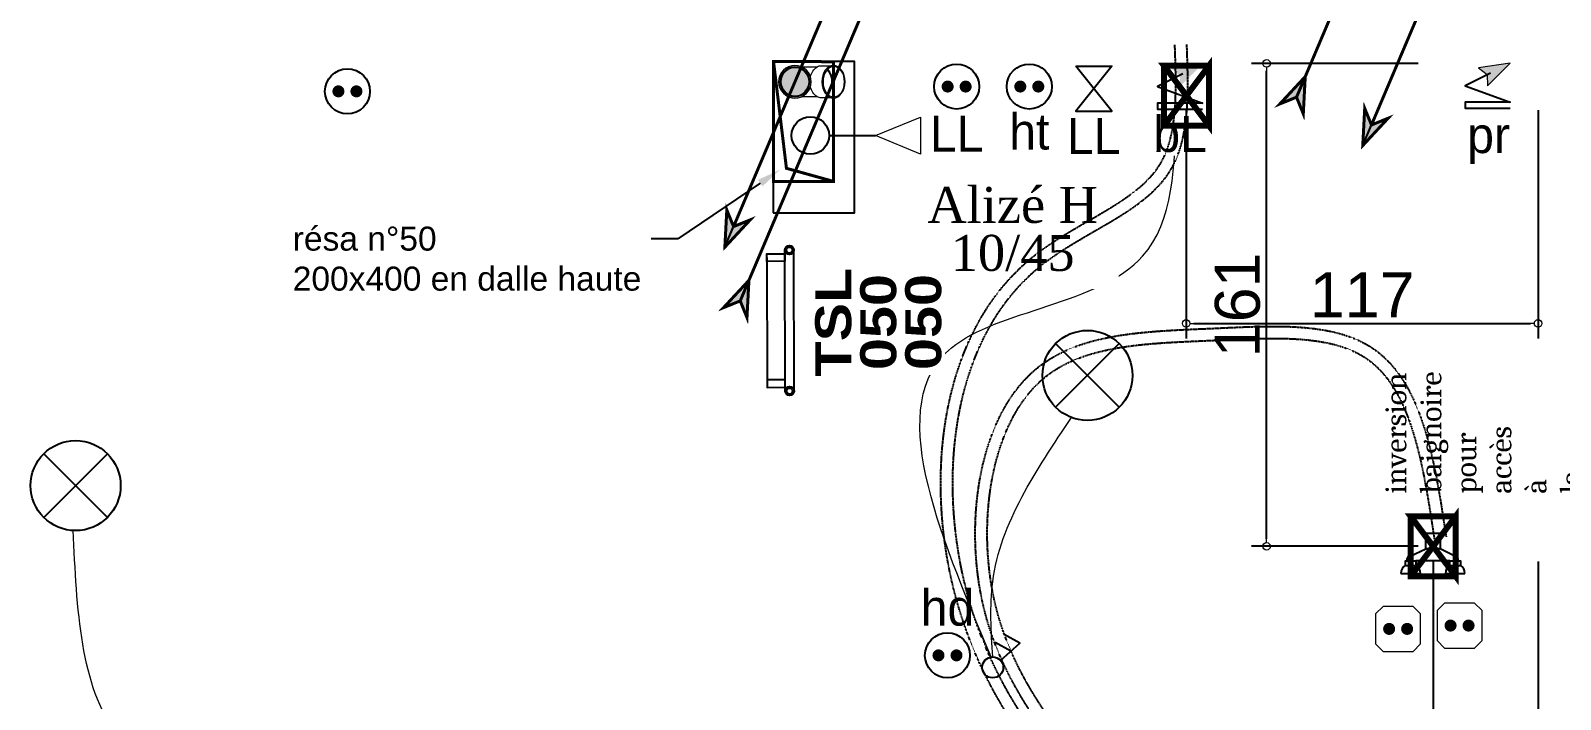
# Model space of a CAD drawing. Header units: millimetres. Extents: x 459337 to 526921, y -375392 to -289779.
# Drawn here: x 462801 to 467900, y -331019 to -328790 of the extents above; entities that cross this region are included whole.
import ezdxf
from ezdxf import colors
from ezdxf.entities.mleader import LeaderData, LeaderLine
from ezdxf.math import Vec2, Vec3

# ---------------------------------------------------------------- set-up
doc = ezdxf.new("R2010")
doc.units = ezdxf.units.MM
doc.set_wipeout_variables(frame=1)
doc.linetypes.add('prlm_ef', pattern=[0.165, 0.1, -0.065])
doc.linetypes.add('prlm_gaz', pattern=[36, 24, -3, 0, -3, 0, -3, 0, -3])
for name, color, linetype, lineweight in [('_GAZELEC-BOITE INCORPO', 36, 'Continuous', 18), ('_GAZELEC-RESERVATION', 1, 'Continuous', 18), ('_GAZELEC-RESERVATION 2', 132, 'Continuous', 18)]:
    doc.layers.add(name, color=color, linetype=linetype, lineweight=lineweight)
for name, color, linetype in [('_GAZELEC-EAU CHAUDE', 1, 'Continuous'), ('GAZ-EU FLECHE', 42, 'Continuous'), ('GAZ-FLECHE VMC', 93, 'Continuous'), ('gaz-modifications', 30, 'Continuous'), ('prlm-CHAUFF-CONV', 20, 'Continuous'), ('prlm-EAU-CHU', 42, 'Continuous'), ('prlm-EAU-EF', 161, 'Continuous'), ('prlm-EAU-EUEV', 25, 'Continuous'), ('prlm-ELEC-CFO', 201, 'Continuous'), ('prlm-GAZ', 20, 'Continuous'), ('prlm-GT', 242, 'Continuous'), ('prlm-MOD', 64, 'Continuous'), ('prlm-VMC', 93, 'Continuous')]:
    doc.layers.add(name, color=color, linetype=linetype)
doc.layers.add('prlm-ZEROPLOT', color=254, linetype='Continuous', plot=False)
doc.styles.add('Arial', font='arial.ttf')
doc.styles.add('prlm-chauff-rad', font='ariblk.ttf', dxfattribs={"height": 12})
doc.styles.add('prlm-elec-cfo', font='comic.ttf', dxfattribs={"height": 12})
doc.styles.add('prlm-mod', font='cambriaz.ttf', dxfattribs={"height": 18})
doc.styles.add('prlm-vmc', font='pala.ttf', dxfattribs={"height": 14})
doc.styles.get("Standard").update_dxf_attribs({"font": 'arial.ttf'})
doc.dimstyles.new('200', dxfattribs={"dimtxt": 150, "dimasz": 25, "dimexe": 50, "dimexo": 50, "dimgap": 20, "dimtad": 1, "dimdec": 0, "dimlfac": 0.1, "dimdsep": 46, "dimtxsty": 'Arial', "dimblk1": 'DOTBLANK', "dimblk2": 'DOTBLANK', "dimsah": 1, "dimcen": 25, "dimclrd": 5, "dimclre": 5, "dimadec": 0, "dimazin": 0, "dimtfac": 1, "dimtdec": 0, "dimtmove": 0, "dimatfit": 3, "dimldrblk": 'DOTBLANK', "dimfxl": 50, "dimtolj": 1, "dimtzin": 0, "dimarcsym": 0})

# ---------------------------------------------------------------- blocks, each defined once
blk = doc.blocks.new('xi.eu')
at = {"layer": 'prlm-EAU-EUEV', "linetype": 'ByBlock', "lineweight": -2}
h = blk.add_hatch(color=0, dxfattribs=at)
edge = h.paths.add_edge_path()
edge.add_arc((0, 0), 5, 0, 360)
at = {"layer": 'prlm-EAU-EUEV', "color": 0, "linetype": 'ByBlock', "lineweight": 5}
blk.add_circle((0, 0), 5, dxfattribs=at)
blk = doc.blocks.new('xi.cee1')
at = {"layer": 'prlm-EAU-CHU', "color": 0, "lineweight": 13}
for p, q in [((12.09, 5.34), (8.77, 5.34)), ((7.43, 5), (2.17, 5)), ((2.17, -5), (7.43, -5)), ((8.77, -5.34), (12.09, -5.34))]:
    blk.add_line(p, q, dxfattribs=at)
for radius in [5.45, 4.69]:
    blk.add_circle((0, 0), radius, dxfattribs=at)
for centre, radius, start, end in [((8.79, 2.49), 2.86, 90.508, 118.9381), ((10.09, 0.78), 4.99, 122.4397, 169.5051), ((6.35, 0), 5.87, 317.8112, 42.1667), ((6.14, 0), 6.3, 318.9248, 41.0752), ((10.09, -0.78), 4.99, 190.4949, 237.5603), ((8.79, -2.49), 2.86, 241.0619, 269.492)]:
    blk.add_arc(centre, radius, start, end, dxfattribs=at)
for centre, major_axis, ratio in [((12.84, 0), (0, -5.44), 0.708306), ((12.94, 0), (0, -5.05), 0.707331)]:
    blk.add_ellipse(centre, major_axis=major_axis, ratio=ratio, dxfattribs=at)
blk = doc.blocks.new('xi.be')
at = {"layer": 'prlm-VMC', "color": 0, "linetype": 'ByBlock', "lineweight": 5, "flags": 128}
blk.add_lwpolyline([(-6.17, -15), (6.17, -15), (0, 0)], close=True, dxfattribs=at)
at = {"layer": 'prlm-VMC', "color": 0, "linetype": 'ByBlock', "lineweight": 5}
blk.add_solid([(0, -1), (5.17, -14), (-5.17, -14), (0, -1)], dxfattribs=at)
blk = doc.blocks.new('xi.LLrob')
at = {"layer": 'prlm-EAU-EF', "color": 0}
blk.add_lwpolyline([(-6, 7.5), (6, 7.5), (-6, -7.5), (6, -7.5)], close=True, dxfattribs=at)
blk = doc.blocks.new('xi.LL')
at = {"color": 0, "lineweight": 5}
blk.add_wipeout([(-7.5, -7.5), (7.5, -7.5), (7.5, 7.5), (-7.5, 7.5)], dxfattribs=at).dxf.layer = 'prlm-ELEC-CFO'
at = {"layer": 'prlm-ELEC-CFO', "color": 0, "linetype": 'ByBlock', "lineweight": 5, "const_width": 2}
for points in [[(-4, 0, 1), (-2, 0, 1)], [(2, 0, 1), (4, 0, 1)]]:
    blk.add_lwpolyline(points, format="xyb", close=True, dxfattribs=at)
at = {"layer": 'prlm-ELEC-CFO', "color": 0, "linetype": 'ByBlock', "lineweight": -2}
blk.add_circle((0, 0), 7.5, dxfattribs=at)
blk = doc.blocks.new('xi.PCHT')
at = {"color": 0, "lineweight": 5}
blk.add_wipeout([(-7.5, -7.5), (7.5, -7.5), (7.5, 7.5), (-7.5, 7.5)], dxfattribs=at).dxf.layer = 'prlm-ELEC-CFO'
at = {"layer": 'prlm-ELEC-CFO', "color": 0, "linetype": 'ByBlock', "lineweight": 5, "const_width": 2}
for points in [[(-4, 0, 1), (-2, 0, 1)], [(2, 0, 1), (4, 0, 1)]]:
    blk.add_lwpolyline(points, format="xyb", close=True, dxfattribs=at)
at = {"layer": 'prlm-ELEC-CFO', "color": 0, "linetype": 'ByBlock', "lineweight": -2}
blk.add_circle((0, 0), 7.5, dxfattribs=at)
blk = doc.blocks.new('xi.PCHD')
at = {"color": 0, "lineweight": 5}
blk.add_wipeout([(-7.5, -7.5), (7.5, -7.5), (7.5, 7.5), (-7.5, 7.5)], dxfattribs=at).dxf.layer = 'prlm-ELEC-CFO'
at = {"layer": 'prlm-ELEC-CFO', "color": 0, "linetype": 'ByBlock', "lineweight": 5, "const_width": 2}
for points in [[(-4, 0, 1), (-2, 0, 1)], [(2, 0, 1), (4, 0, 1)]]:
    blk.add_lwpolyline(points, format="xyb", close=True, dxfattribs=at)
at = {"layer": 'prlm-ELEC-CFO', "color": 0, "linetype": 'ByBlock', "lineweight": -2}
blk.add_circle((0, 0), 7.5, dxfattribs=at)
blk = doc.blocks.new('xi.PR')
at = {"layer": 'prlm-ELEC-CFO', "lineweight": 5}
blk.add_hatch(color=0, dxfattribs=at).paths.add_polyline_path([(-3, 6), (-0.1, 3.7), (0, 0), (7.5, 7.5)])
at = {"layer": 'prlm-ELEC-CFO', "color": 0, "lineweight": 5, "flags": 128}
blk.add_lwpolyline([(-3, 6), (-0.1, 3.7), (0, 0), (7.5, 7.5)], close=True, dxfattribs=at)
at = {"layer": 'prlm-ELEC-CFO', "color": 0}
blk.add_lwpolyline([(0.95, 4.23), (-7.5, 0), (7.5, -5.5), (-7.5, -5.5), (-7.5, -7.5), (7.5, -7.5)], dxfattribs=at)
blk = doc.blocks.new('xi.DA')
at = {"layer": 'prlm-ELEC-CFO', "color": 0}
for points in [[(0.61, -1.67), (7.04, 4.05), (1.81, 7.01)], [(4.05, 1.39), (-1.17, 4.34)]]:
    blk.add_lwpolyline(points, dxfattribs=at)
blk.add_circle((-2, -4), 3.5, dxfattribs=at)
blk = doc.blocks.new('xi.PTCE')
at = {"layer": 'prlm-ELEC-CFO', "color": 0}
for points in [[(-10.61, 10.61), (10.61, -10.61)], [(10.61, 10.61), (-10.61, -10.61)]]:
    blk.add_lwpolyline(points, dxfattribs=at)
at = {"layer": 'prlm-ELEC-CFO', "color": 0, "linetype": 'ByBlock'}
blk.add_circle((0, 0), 15, dxfattribs=at)
blk = doc.blocks.new('xi.BL')
at = {"color": 0, "lineweight": 5}
blk.add_wipeout([(-7.5, -7.5), (7.5, -7.5), (7.5, 7.5), (-7.5, 7.5)], dxfattribs=at).dxf.layer = 'prlm-ELEC-CFO'
at = {"layer": 'prlm-ELEC-CFO', "lineweight": 5}
blk.add_hatch(color=0, dxfattribs=at).paths.add_polyline_path([(-3, 6), (-0.1, 3.7), (0, 0), (7.5, 7.5)])
at = {"layer": 'prlm-ELEC-CFO', "color": 0}
blk.add_lwpolyline([(0.95, 4.23), (-7.5, 0), (7.5, -5.5), (-7.5, -5.5), (-7.5, -7.5), (7.5, -7.5)], dxfattribs=at)
blk = doc.blocks.new('xi.dchrob')
at = {"layer": 'prlm-MOD', "color": 161}
for p, q in [((8.16, -2.3), (8.16, 2.3)), ((13.38, 1.16), (13.38, -1.16))]:
    blk.add_line(p, q, dxfattribs=at)
for points in [[(0, 10.66), (0, 4.16)], [(4.19, -5.66), (4.19, 5.66)], [(5.77, 7.56), (8.16, 2.38)], [(0, -4.16), (0, -10.66)], [(5.77, -7.26), (8.16, -2.37)]]:
    blk.add_lwpolyline(points, dxfattribs=at)
for points in [[(2.5, 9.16), (4.19, 9.16), (4.19, 5.66), (2.5, 5.66)], [(13.38, -2.37), (8.16, -2.37), (8.16, 2.38), (13.38, 2.38)], [(2.5, -5.66), (4.19, -5.66), (4.19, -9.16), (2.5, -9.16)]]:
    blk.add_lwpolyline(points, close=True, dxfattribs=at)
for centre, radius, start, end in [((0, 7.41), 3.25, 32.579, 90), ((0, 7.41), 3.25, 270, 327.421), ((4.65, 7.56), 1.13, 0, 114.0743), ((0, -7.41), 3.25, 32.579, 90), ((0, -7.41), 3.25, 270, 327.421), ((4.65, -7.26), 1.13, 245.9257, 360)]:
    blk.add_arc(centre, radius, start, end, dxfattribs=at)
blk = doc.blocks.new('xi.PCGTL')
at = {"layer": 'prlm-ELEC-CFO', "color": 0, "lineweight": 0}
blk.add_lwpolyline([(-7.5, -5), (-5, -7.5), (5, -7.5), (7.5, -5), (7.5, 5), (5, 7.5), (-5, 7.5), (-7.5, 5)], close=True, dxfattribs=at)
at = {"layer": 'prlm-ELEC-CFO', "color": 0, "linetype": 'ByBlock', "lineweight": 5, "const_width": 2}
for points in [[(-4, 0, 1), (-2, 0, 1)], [(2, 0, 1), (4, 0, 1)]]:
    blk.add_lwpolyline(points, format="xyb", close=True, dxfattribs=at)
blk = doc.blocks.new('xi.PC')
at = {"color": 0, "lineweight": 5}
blk.add_wipeout([(-7.5, -7.5), (7.5, -7.5), (7.5, 7.5), (-7.5, 7.5)], dxfattribs=at).dxf.layer = 'prlm-ELEC-CFO'
at = {"layer": 'prlm-ELEC-CFO', "color": 0, "linetype": 'ByBlock', "lineweight": 5, "const_width": 2}
for points in [[(-4, 0, 1), (-2, 0, 1)], [(2, 0, 1), (4, 0, 1)]]:
    blk.add_lwpolyline(points, format="xyb", close=True, dxfattribs=at)
at = {"layer": 'prlm-ELEC-CFO', "color": 0, "linetype": 'ByBlock', "lineweight": -2}
blk.add_circle((0, 0), 7.5, dxfattribs=at)
blk = doc.blocks.new('xi.tsl-050-050')
at = {"layer": 'prlm-CHAUFF-CONV', "linetype": 'ByBlock', "lineweight": -2}
h = blk.add_hatch(color=0, dxfattribs=at)
edge = h.paths.add_edge_path()
edge.add_arc((-23.5, 7.5), 1.5, 0, 360)
edge = h.paths.add_edge_path(flags=17)
edge.add_arc((-23.5, 7.5), 1, 0, 360)
edge = h.paths.add_edge_path()
edge.add_arc((23.5, 7.5), 1.5, 0, 360)
edge = h.paths.add_edge_path(flags=17)
edge.add_arc((23.5, 7.5), 1, 0, 360)
at = {"layer": 'prlm-CHAUFF-CONV', "color": 0, "linetype": 'ByBlock', "lineweight": -2, "flags": 128}
for points in [[(23.5, 9), (-23.5, 9)], [(23.5, 6), (-23.5, 6)]]:
    blk.add_lwpolyline(points, dxfattribs=at)
at = {"layer": 'prlm-CHAUFF-CONV', "color": 0, "linetype": 'ByBlock', "lineweight": -2}
for points in [[(-19.73, 0), (-22.27, 0), (-22.27, 6), (-19.73, 6)], [(19.73, 0), (22.27, 0), (22.27, 6), (19.73, 6)]]:
    blk.add_lwpolyline(points, close=True, dxfattribs=at)
for centre, radius in [((-23.5, 7.5), 1.5), ((-23.5, 7.5), 1), ((23.5, 7.5), 1.5), ((23.5, 7.5), 1)]:
    blk.add_circle(centre, radius, dxfattribs=at)
at = {"layer": 'prlm-ZEROPLOT', "linetype": 'ByBlock', "lineweight": -2, "flags": 128}
blk.add_lwpolyline([(-21, 0), (21, 0)], dxfattribs=at)
blk = doc.blocks.new('FLECHE1')
h = blk.add_hatch(color=256)
h.dxf.hatch_style = 1
h.paths.add_polyline_path([(495907.1, -370439.6), (495913.6, -370315.5), (495936.1, -370371.1), (495991.7, -370348.6)])
for p, q in [((495907.1, -370439.6), (496141.3, -369887.2)), ((495913.6, -370315.5), (495907.1, -370439.6)), ((495913.6, -370315.5), (495907.1, -370439.6)), ((495936.1, -370371.1), (495913.6, -370315.5)), ((495936.1, -370371.1), (495913.6, -370315.5)), ((495991.7, -370348.6), (495907.1, -370439.6)), ((495907.1, -370439.6), (495991.7, -370348.6)), ((495907.1, -370439.6), (495936.1, -370371.1)), ((495936.1, -370371.1), (495991.7, -370348.6)), ((495991.7, -370348.6), (495936.1, -370371.1))]:
    blk.add_line(p, q)
at = {"const_width": 10}
for points in [[(495936.1, -370371.1), (496141.3, -369887.2)], [(495907.1, -370439.6), (495913.6, -370315.5), (495936.1, -370371.1), (495991.7, -370348.6), (495907.1, -370439.6)]]:
    blk.add_lwpolyline(points, dxfattribs=at)
blk = doc.blocks.new('FLECHE2')
h = blk.add_hatch(color=256)
h.dxf.hatch_style = 1
h.paths.add_polyline_path([(496271.9, -370023.3), (496278.4, -369899.2), (496300.9, -369954.8), (496356.5, -369932.3)])
at = {"const_width": 10}
for points in [[(496066.7, -370507.2), (496300.9, -369954.8), (496356.5, -369932.3), (496271.9, -370023.3), (496300.9, -369954.8), (496278.4, -369899.2), (496271.9, -370023.3), (496356.5, -369932.3), (496300.9, -369954.8), (496278.4, -369899.2), (496271.9, -370023.3)], [(496271.9, -370023.3), (496278.4, -369899.2), (496300.9, -369954.8), (496356.5, -369932.3), (496271.9, -370023.3)]]:
    blk.add_lwpolyline(points, dxfattribs=at)
blk = doc.blocks.new('_DOTBLANK')
at = {"color": 0, "linetype": 'ByBlock'}
blk.add_line((-0.5, 0), (-1, 0), dxfattribs=at)
blk.add_circle((0, 0), 0.5, dxfattribs=at)
blk = doc.blocks.new('*D161')
at = {"layer": '_GAZELEC-BOITE INCORPO', "color": 5, "lineweight": -2, "transparency": 16777216}
for p, q in [((466652.7, -329055.2), (466652.7, -329816)), ((467825.7, -329055.2), (467825.7, -329816)), ((466677.7, -329766), (467800.7, -329766))]:
    blk.add_line(p, q, dxfattribs=at)
at = {"layer": '_GAZELEC-BOITE INCORPO', "color": 5, "lineweight": -2, "transparency": 16777216, "xscale": 25, "yscale": 25, "zscale": 25, "rotation": 180}
blk.add_blockref('_DOTBLANK', (466652.7, -329766), dxfattribs=at)
at = {"layer": '_GAZELEC-BOITE INCORPO', "color": 5, "lineweight": -2, "transparency": 16777216, "xscale": 25, "yscale": 25, "zscale": 25}
blk.add_blockref('_DOTBLANK', (467825.7, -329766), dxfattribs=at)
at = {"layer": '_GAZELEC-BOITE INCORPO', "color": 0, "transparency": 16777216, "insert": (467239.2, -329670.7), "char_height": 150, "attachment_point": 5, "style": 'Arial'}
blk.add_mtext('\\A1;117', dxfattribs=at)
blk = doc.blocks.new('*D162')
at = {"layer": '_GAZELEC-BOITE INCORPO', "color": 5, "lineweight": -2, "transparency": 16777216}
for p, q in [((467476, -330559), (467476, -331571.6)), ((467825.9, -330559.1), (467825.9, -331571.6)), ((467501, -331521.6), (467800.9, -331521.6))]:
    blk.add_line(p, q, dxfattribs=at)
at = {"layer": '_GAZELEC-BOITE INCORPO', "color": 5, "lineweight": -2, "transparency": 16777216, "xscale": 25, "yscale": 25, "zscale": 25, "rotation": 180}
blk.add_blockref('_DOTBLANK', (467476, -331521.6), dxfattribs=at)
at = {"layer": '_GAZELEC-BOITE INCORPO', "color": 5, "lineweight": -2, "transparency": 16777216, "xscale": 25, "yscale": 25, "zscale": 25}
blk.add_blockref('_DOTBLANK', (467825.9, -331521.6), dxfattribs=at)
at = {"layer": '_GAZELEC-BOITE INCORPO', "color": 0, "transparency": 16777216, "insert": (467651, -331424.9), "char_height": 150, "attachment_point": 5, "style": 'Arial'}
blk.add_mtext('\\A1;35', dxfattribs=at)
blk = doc.blocks.new('*D163')
at = {"layer": '_GAZELEC-BOITE INCORPO', "color": 5, "lineweight": -2, "transparency": 16777216}
for p, q in [((467425.9, -328899.1), (466870.8, -328899.1)), ((466920.8, -330484), (466920.8, -328924.1)), ((467426, -330509), (466870.8, -330509))]:
    blk.add_line(p, q, dxfattribs=at)
at = {"layer": '_GAZELEC-BOITE INCORPO', "color": 5, "lineweight": -2, "transparency": 16777216, "xscale": 25, "yscale": 25, "zscale": 25}
for p, rotation in [((466920.8, -328899.1), 90), ((466920.8, -330509), 270)]:
    blk.add_blockref('_DOTBLANK', p, dxfattribs=dict(at, rotation=rotation))
at = {"layer": '_GAZELEC-BOITE INCORPO', "color": 0, "transparency": 16777216, "insert": (466824.2, -329704.1), "char_height": 150, "attachment_point": 5, "rotation": 90, "style": 'Arial'}
blk.add_mtext('\\A1;161', dxfattribs=at)

msp = doc.modelspace()

# ---------------------------------------------------------------- linework, layer by layer
at = {"layer": '_GAZELEC-BOITE INCORPO', "const_width": 20}
msp.add_lwpolyline([(467450.996, -330409.002), (467400.996, -330409.002), (467400.996, -330608.995), (467550.996, -330609.002), (467550.996, -330409.002), (467400.996, -330409.002), (467550.996, -330609.002), (467550.99, -330409.002), (467400.996, -330608.995)], dxfattribs=at)
at = {"layer": '_GAZELEC-RESERVATION 2', "const_width": 10}
msp.add_lwpolyline([(465277.196, -328892.489), (465277.196, -329292.489), (465477.196, -329292.489), (465477.196, -328893.593), (465277.196, -328892.489), (465320.251, -329248.853), (465477.196, -329292.489)], dxfattribs=at)
at = {"layer": 'prlm-ELEC-CFO', "lineweight": 13}
for points in [[(466007.884, -330877.541), (466007.884, -330627.24), (466270.776, -330079.68)], [(464814.492, -332135.863), (464418.944, -331591.455), (463089.623, -331134.889), (462942.953, -330456.381)]]:
    msp.add_spline(points, degree=3, dxfattribs=at)
at = {"layer": 'prlm-GT', "ltscale": 50}
msp.add_lwpolyline([(465276.012, -329397.025), (465546.643, -329397.025), (465546.643, -328892.333), (465276.012, -328892.333)], close=True, dxfattribs=at)
at = {"layer": 'prlm-VMC'}
msp.add_lwpolyline([(465462.381, -329139.528), (465616.643, -329139.528)], dxfattribs=at)
msp.add_circle((465399.881, -329139.528), 62.5, dxfattribs=at)

# ---------------------------------------------------------------- block references
at = {"layer": 'GAZ-EU FLECHE'}
for name, p in [('FLECHE2', (-30717.461, 41548.029)), ('FLECHE1', (-28665.865, 41266.689)), ('FLECHE1', (-30792.1, 40927.967))]:
    msp.add_blockref(name, p, dxfattribs=at)
at = {"layer": 'GAZ-FLECHE VMC', "rotation": 180}
for name, p in [('FLECHE2', (963321.378, -698966.557)), ('FLECHE1', (961541.724, -699025.59))]:
    msp.add_blockref(name, p, dxfattribs=at)
at = {"layer": 'prlm-CHAUFF-CONV', "xscale": 9.999999999999996, "yscale": 9.999999999999996, "zscale": 9.999999999999996, "rotation": 270.0505029940063}
msp.add_blockref('xi.tsl-050-050', (465255.41, -329756.301), dxfattribs=at)
at = {"layer": 'prlm-EAU-CHU', "xscale": -10, "yscale": 10, "zscale": 10, "rotation": 180}
msp.add_blockref('xi.cee1', (465348.679, -328960.318), dxfattribs=at)
at = {"layer": 'prlm-EAU-EF', "xscale": 10, "yscale": 10, "zscale": 10}
msp.add_blockref('xi.LLrob', (466344.377, -328983.76), dxfattribs=at)
at = {"layer": 'prlm-EAU-EUEV', "xscale": -10, "yscale": 10, "zscale": 10, "rotation": 180}
msp.add_blockref('xi.eu', (465348.679, -328960.318), dxfattribs=at)
at = {"layer": 'prlm-ELEC-CFO', "xscale": 10, "yscale": 10, "zscale": 10}
for name, p in [('xi.PC', (463856.96, -328992.333)), ('xi.PTCE', (466323.593, -329939.287)), ('xi.PTCE', (462950.899, -330306.591)), ('xi.PCGTL', (467359.168, -330784.219)), ('xi.PCGTL', (467563.854, -330773.161))]:
    msp.add_blockref(name, p, dxfattribs=at)
at = {"layer": 'prlm-MOD', "xscale": 10, "yscale": 10, "zscale": 10, "rotation": 89.99999999999947}
msp.add_blockref('xi.dchrob', (467475.102, -330599.136), dxfattribs=at)
at = {"layer": 'prlm-VMC', "xscale": -10, "yscale": 10, "zscale": 10, "rotation": 89.99999999999977}
msp.add_blockref('xi.be', (465616.643, -329139.528), dxfattribs=at)

# ---------------------------------------------------------------- texts
at = {"layer": 'gaz-modifications', "insert": (467316.554, -330333.518), "char_height": 70, "width": 6.63149, "attachment_point": 1, "rotation": 90, "style": 'prlm-mod'}
msp.add_mtext('inversion baignoire\\Ppour accès à la trappe', dxfattribs=at)
at = {"layer": 'prlm-ELEC-CFO', "lineweight": 20, "char_height": 120, "attachment_point": 5, "line_spacing_factor": 0.8, "style": 'prlm-elec-cfo', "bg_fill": 3, "box_fill_scale": 1.1, "bg_fill_color": 256, "bg_fill_transparency": 0}
for s, insert in [('ht', (466129.764, -329127.09)), ('pr', (467660.664, -329156.186)), ('hd', (465857.097, -330714.173))]:
    msp.add_mtext(s, dxfattribs=dict(at, insert=insert))

# ---------------------------------------------------------------- dimensions: what is measured, and where the dimension line sits
at = {"layer": '_GAZELEC-BOITE INCORPO'}
dim = msp.add_linear_dim(base=(467825.927, -331521.558), p1=(467475.993, -330508.999), p2=(467825.927, -330509.103), dimstyle='200', dxfattribs=at)
dim.commit()
dim.dimension.update_dxf_attribs({"geometry": '*D162', "text_midpoint": (467650.96, -331424.921)})

# ---------------------------------------------------------------- next in the draw order: linework, layer by layer
at = {"layer": 'prlm-EAU-EF', "linetype": 'prlm_ef'}
msp.add_spline([(469573.381, -337141.38), (469315.223, -337128.212), (469036.564, -337041.901), (468775.91, -336875.957), (468603.235, -336646.025), (468508.366, -336414.056), (468435.322, -335770.198), (468435.322, -334978.025), (468435.322, -333361.313), (468435.322, -330685.626), (468435.322, -328317.251), (468410.934, -327468.598), (468291.085, -326679.373), (467943.041, -325710.335), (467568.217, -324974.486), (467368.667, -324459.885), (467274.463, -323799.129), (467274.463, -323511.55)], degree=3, dxfattribs=at)
at = {"layer": 'prlm-GAZ', "linetype": 'prlm_gaz', "ltscale": 0.8}
msp.add_spline([(469571.415, -336807.711), (469290.753, -336765.427), (468897.452, -336556.381), (468659.861, -336259.854), (468501.808, -335836.835), (468485.378, -335529.011), (468485.378, -335147.288), (468485.378, -333967.02), (468485.378, -331796.148), (468485.378, -328049.941), (468485.378, -327614.915), (467854.097, -325325.854), (467389.572, -324326.723), (467300.075, -323503.09)], degree=3, dxfattribs=at)

# ---------------------------------------------------------------- next in the draw order: block references
at = {"layer": 'prlm-ELEC-CFO', "xscale": 10, "yscale": 10, "zscale": 10}
for name, p in [('xi.PCHT', (466129.764, -328976.329)), ('xi.PR', (467657.395, -328973.515)), ('xi.PCHD', (465857.054, -330872.494))]:
    msp.add_blockref(name, p, dxfattribs=at)

# ---------------------------------------------------------------- next in the draw order: texts
at = {"layer": 'prlm-EAU-EF', "lineweight": 20, "insert": (466344.377, -329141.224), "char_height": 120, "attachment_point": 5, "line_spacing_factor": 0.8, "style": 'prlm-elec-cfo', "bg_fill": 3, "box_fill_scale": 1.1, "bg_fill_color": 256, "bg_fill_transparency": 0}
msp.add_mtext('LL', dxfattribs=at)
at = {"layer": 'prlm-ELEC-CFO', "lineweight": 20, "insert": (465887.613, -329133.793), "char_height": 120, "attachment_point": 5, "line_spacing_factor": 0.8, "style": 'prlm-elec-cfo', "bg_fill": 3, "box_fill_scale": 1.1, "bg_fill_color": 256, "bg_fill_transparency": 0}
msp.add_mtext('LL', dxfattribs=at)

# ---------------------------------------------------------------- next in the draw order: linework, layer by layer
at = {"layer": '_GAZELEC-EAU CHAUDE', "linetype": 'prlm_ef'}
msp.add_open_spline([(467244.415, -334040.347), (467241.33, -333988.161), (467238.247, -333936.013), (467228.563, -333779.751), (467221.524, -333675.82), (467203.933, -333468.81), (467193.38, -333365.731), (467166.434, -333160.786), (467150.042, -333058.92), (467124.057, -332930.581), (467118.244, -332903.39), (467105.98, -332849.118), (467099.53, -332822.032), (467079.232, -332740.947), (467064.437, -332687.124), (467016.314, -332526.58), (466979.25, -332420.783), (466863.233, -332132.89), (466773.984, -331954.678), (466656.648, -331762.906), (466642.613, -331740.54), (466599.754, -331673.943), (466570.176, -331630.21), (466527.395, -331570.021), (466515.023, -331552.953), (466492.71, -331522.769), (466482.829, -331509.606), (466463.411, -331484.131), (466453.886, -331471.813), (466434.661, -331447.309), (466424.947, -331435.104), (466395.58, -331398.571), (466375.699, -331374.329), (466324.754, -331312.417), (466293.559, -331274.702), (466232.311, -331197.996), (466202.259, -331159.004), (466144.944, -331078.582), (466117.681, -331037.15), (466072.738, -330959.449), (466054.237, -330923.834), (466021.025, -330849.776), (466006.316, -330811.334), (465989.612, -330757.113), (465985.553, -330742.781), (465978.659, -330716.019), (465975.734, -330703.647), (465970.346, -330678.655), (465967.881, -330666.034), (465961.178, -330627.861), (465957.629, -330601.998), (465950.741, -330533.275), (465948.951, -330490.01), (465950.486, -330403.679), (465953.812, -330360.614), (465965.798, -330276.181), (465974.459, -330234.812), (465994.558, -330165.202), (466004.764, -330136.263), (466028.539, -330080.84), (466042.107, -330054.354), (466069.523, -330009.918), (466082.681, -329991.358), (466111.321, -329956.589), (466126.804, -329940.379), (466147.525, -329921.994), (466151.632, -329918.494), (466159.389, -329912.156), (466163.017, -329909.298), (466170.352, -329903.722), (466174.062, -329901.002), (466185.314, -329893.045), (466192.976, -329888.009), (466217.034, -329873.277), (466233.915, -329864.432), (466268.706, -329848.679), (466286.617, -329841.769), (466323.29, -329829.592), (466342.052, -329824.323), (466380.289, -329815.142), (466399.763, -329811.229), (466449.229, -329802.799), (466479.591, -329798.964), (466541.243, -329792.9), (466572.534, -329790.672), (466635.631, -329787.033), (466667.437, -329785.623), (466710.691, -329783.747), (466722.107, -329783.257), (466739.807, -329782.475), (466746.094, -329782.193), (466758.695, -329781.618), (466765.004, -329781.327), (466783.953, -329780.453), (466796.612, -329779.868), (466834.603, -329778.197), (466859.948, -329777.193), (466910.347, -329775.877), (466935.399, -329775.564), (466984.903, -329776.12), (467009.355, -329776.989), (467057.372, -329780.43), (467080.938, -329783.002), (467123.19, -329789.829), (467142.051, -329793.746), (467178.77, -329803.572), (467196.63, -329809.483), (467227.324, -329822.166), (467240.403, -329828.468), (467257.396, -329838.09), (467261.727, -329840.677), (467269.272, -329845.433), (467272.512, -329847.561), (467278.893, -329851.924), (467282.038, -329854.162), (467291.331, -329861.033), (467297.34, -329865.828), (467314.908, -329880.885), (467325.904, -329891.754), (467346.497, -329914.869), (467356.095, -329927.115), (467374.032, -329952.786), (467382.371, -329966.211), (467397.942, -329994.085), (467405.174, -330008.534), (467418.68, -330038.327), (467424.953, -330053.671), (467440.261, -330094.76), (467448.641, -330121.129), (467463.779, -330175.449), (467470.537, -330203.401), (467482.887, -330260.44), (467488.479, -330289.528), (467498.92, -330348.375), (467503.768, -330378.135), (467512.138, -330431.536), (467515.723, -330455.14), (467519.298, -330478.682)], degree=3, knots=[0, 0, 0, 0, 156.27135657, 156.27135657, 468.81406972, 468.81406972, 781.35678287, 781.35678287, 1093.89949602, 1093.89949602, 1178.14715022, 1178.14715022, 1262.39480442, 1262.39480442, 1430.89011281, 1430.89011281, 1767.8807296, 1767.8807296, 2363.98215663, 2363.98215663, 2443.31404058, 2443.31404058, 2601.97780847, 2601.97780847, 2665.37284314, 2665.37284314, 2714.8863883, 2714.8863883, 2761.74361729, 2761.74361729, 2808.60084627, 2808.60084627, 2902.31530424, 2902.31530424, 3047.62128711, 3047.62128711, 3192.92726998, 3192.92726998, 3338.23325285, 3338.23325285, 3454.10917023, 3454.10917023, 3569.98508761, 3569.98508761, 3610.81627238, 3610.81627238, 3645.10623623, 3645.10623623, 3679.39620008, 3679.39620008, 3747.97612779, 3747.97612779, 3859.9292548, 3859.9292548, 3971.88238182, 3971.88238182, 4083.83550884, 4083.83550884, 4167.83377973, 4167.83377973, 4251.83205063, 4251.83205063, 4317.73404284, 4317.73404284, 4383.63603505, 4383.63603505, 4399.58639012, 4399.58639012, 4413.24796845, 4413.24796845, 4426.90954678, 4426.90954678, 4454.23270345, 4454.23270345, 4511.09034035, 4511.09034035, 4567.94797725, 4567.94797725, 4624.80561415, 4624.80561415, 4681.66325105, 4681.66325105, 4767.0832937, 4767.0832937, 4852.50333635, 4852.50333635, 4937.923379, 4937.923379, 4968.53229151, 4968.53229151, 4985.40957473, 4985.40957473, 5002.28685796, 5002.28685796, 5036.0414244, 5036.0414244, 5103.55055729, 5103.55055729, 5171.05969017, 5171.05969017, 5238.56882306, 5238.56882306, 5306.07795595, 5306.07795595, 5362.67454914, 5362.67454914, 5419.27114233, 5419.27114233, 5463.49060059, 5463.49060059, 5478.88713299, 5478.88713299, 5490.70285851, 5490.70285851, 5502.51858403, 5502.51858403, 5526.15003506, 5526.15003506, 5573.77340339, 5573.77340339, 5621.39677172, 5621.39677172, 5669.02014004, 5669.02014004, 5716.64350837, 5716.64350837, 5764.2668767, 5764.2668767, 5841.00323803, 5841.00323803, 5917.73959936, 5917.73959936, 5994.47596068, 5994.47596068, 6071.21232201, 6071.21232201, 6131.72780681, 6131.72780681, 6131.72780681, 6131.72780681], dxfattribs=at)
at = {"layer": 'prlm-EAU-EF', "linetype": 'prlm_ef'}
msp.add_spline([(467284.345, -334037.986), (467153.292, -332877.07), (466476.741, -331436.143), (466016.788, -330703.152), (466182.676, -329944.79), (466743.921, -329822.33), (467248.067, -329879.385), (467479.752, -330484.688)], degree=3, dxfattribs=at)

# ---------------------------------------------------------------- next in the draw order: block references
at = {"layer": 'prlm-ELEC-CFO', "xscale": 10, "yscale": 10, "zscale": 10}
for name, p in [('xi.LL', (465887.613, -328976.329)), ('xi.DA', (466027.884, -330872.541))]:
    msp.add_blockref(name, p, dxfattribs=at)

# ---------------------------------------------------------------- next in the draw order: linework, layer by layer
at = {"layer": 'prlm-ELEC-CFO', "lineweight": 13}
msp.add_spline([(466002.989, -330877.885), (465870.232, -329847.35), (466507.566, -329541.988), (466620.247, -329051.329)], degree=3, dxfattribs=at)

# ---------------------------------------------------------------- next in the draw order: texts
at = {"layer": 'prlm-CHAUFF-CONV', "lineweight": 20, "insert": (465627.053, -329761.486), "char_height": 120, "width": 328.23602, "attachment_point": 5, "rotation": 90.050503, "line_spacing_factor": 0.75, "style": 'prlm-chauff-rad', "bg_fill": 3, "box_fill_scale": 1.1, "bg_fill_color": 256, "bg_fill_transparency": 0}
msp.add_mtext('TSL\\P050\\P050', dxfattribs=at)
at = {"layer": 'prlm-ELEC-CFO', "lineweight": 20, "insert": (466632.404, -329135.157), "char_height": 120, "attachment_point": 5, "line_spacing_factor": 0.8, "style": 'prlm-elec-cfo', "bg_fill": 3, "box_fill_scale": 1.1, "bg_fill_color": 256, "bg_fill_transparency": 0}
msp.add_mtext('bL', dxfattribs=at)

# ---------------------------------------------------------------- next in the draw order: block references
at = {"layer": 'GAZ-FLECHE VMC', "rotation": 180}
msp.add_blockref('FLECHE2', (961467.084, -699645.653), dxfattribs=at)
at = {"layer": 'prlm-ELEC-CFO', "xscale": 10, "yscale": 10, "zscale": 10}
msp.add_blockref('xi.BL', (466632.404, -328976.329), dxfattribs=at)

# ---------------------------------------------------------------- next in the draw order: texts
at = {"layer": 'prlm-VMC', "ltscale": 25, "insert": (466074.351, -329451.669), "char_height": 120, "width": 586.14744, "attachment_point": 5, "line_spacing_factor": 0.8, "style": 'prlm-vmc', "bg_fill": 2}
msp.add_mtext('Alizé H 10/45', dxfattribs=at)

# ---------------------------------------------------------------- next in the draw order: linework, layer by layer
at = {"layer": '_GAZELEC-BOITE INCORPO', "const_width": 20}
msp.add_lwpolyline([(466628.801, -328906.661), (466578.801, -328906.661), (466578.801, -329106.654), (466728.801, -329106.661), (466728.801, -328906.661), (466578.801, -328906.661), (466728.801, -329106.661), (466728.794, -328906.661), (466578.801, -329106.654)], dxfattribs=at)
at = {"layer": '_GAZELEC-EAU CHAUDE', "linetype": 'prlm_ef'}
msp.add_open_spline([(467195.108, -334097.156), (467190.373, -334038.104), (467185.644, -333979.117), (467178.807, -333898.784), (467176.942, -333877.35), (467173.118, -333834.485), (467171.161, -333813.055), (467165.176, -333748.765), (467161.031, -333705.906), (467148.273, -333577.297), (467139.334, -333491.514), (467129.048, -333393.306), (467127.762, -333381.024), (467125.183, -333356.483), (467123.888, -333344.22), (467119.964, -333307.462), (467117.296, -333282.996), (467108.943, -333209.762), (467102.908, -333161.157), (467092.708, -333090.855), (467089.31, -333068.893), (467082.671, -333029.064), (467079.512, -333011.17), (467073.667, -332980.079), (467071.067, -332966.86), (467065.634, -332940.456), (467062.804, -332927.272), (467053.984, -332887.779), (467047.665, -332861.524), (467027.499, -332782.977), (467012.441, -332730.901), (466985.807, -332646.722), (466975.044, -332614.452), (466953.377, -332552.303), (466942.533, -332522.41), (466922.396, -332468.719), (466913.223, -332444.891), (466896.909, -332403.446), (466889.854, -332385.81), (466875.549, -332350.631), (466868.296, -332333.086), (466846.231, -332280.597), (466831.109, -332245.798), (466784.43, -332142.09), (466751.559, -332073.867), (466698.123, -331971.049), (466678.966, -331935.605), (466619.715, -331830.411), (466577.844, -331761.802), (466520.296, -331675.47), (466507.023, -331656.061), (466480.01, -331617.538), (466466.274, -331598.426), (466433.859, -331554.379), (466415.014, -331529.553), (466388.767, -331495.97), (466381.685, -331487.005), (466368.821, -331470.889), (466363.057, -331463.729), (466351.456, -331449.426), (466345.621, -331442.285), (466328.035, -331420.88), (466316.199, -331406.636), (466280.513, -331363.88), (466256.483, -331335.349), (466208.771, -331277.694), (466185.09, -331248.571), (466150.222, -331203.713), (466138.593, -331188.401), (466117.531, -331159.803), (466108.036, -331146.568), (466089.426, -331119.793), (466080.324, -331106.271), (466053.646, -331065.293), (466036.698, -331037.424), (465988.727, -330952.409), (465960.348, -330893.548), (465911.564, -330770.826), (465891.16, -330706.965), (465859.187, -330573.881), (465847.623, -330504.709), (465834.432, -330364.242), (465832.804, -330292.947), (465839.797, -330167.473), (465846.174, -330113.086), (465866.196, -330006.401), (465879.841, -329954.101), (465911.605, -329863.038), (465928.317, -329823.635), (465967.224, -329748.003), (465989.42, -329711.773), (466039.632, -329643.397), (466067.649, -329611.253), (466107.048, -329573.682), (466115.612, -329565.907), (466128.92, -329554.421), (466133.501, -329550.568), (466141.828, -329543.748), (466145.554, -329540.76), (466153.054, -329534.868), (466156.832, -329531.96), (466168.237, -329523.346), (466175.937, -329517.747), (466199.267, -329501.329), (466215.122, -329490.888), (466247.101, -329470.726), (466263.225, -329461.006), (466300.372, -329439.1), (466321.374, -329427.076), (466362.536, -329403.272), (466382.695, -329391.49), (466421.417, -329367.698), (466439.978, -329355.686), (466471.217, -329333.549), (466484.322, -329323.539), (466508.705, -329302.966), (466519.982, -329292.404), (466538.199, -329272.974), (466545.549, -329264.243), (466555.277, -329251.135), (466558.19, -329246.965), (466562.71, -329240.057), (466564.403, -329237.358), (466567.697, -329231.87), (466569.296, -329229.086), (466573.955, -329220.612), (466576.876, -329214.8), (466584.874, -329197.401), (466589.485, -329185.381), (466597.538, -329160.203), (466600.978, -329147.047), (466606.8, -329119.71), (466609.181, -329105.529), (466613.017, -329076.285), (466614.471, -329061.222), (466617.147, -329022.533), (466617.874, -328998.442), (466618.155, -328949.102), (466617.709, -328923.852), (466616.432, -328878.107), (466615.703, -328857.74), (466614.97, -328837.27)], degree=3, knots=[0, 0, 0, 0, 177.70131235, 177.70131235, 242.43946167, 242.43946167, 307.17761098, 307.17761098, 436.65390961, 436.65390961, 695.60650688, 695.60650688, 732.60803627, 732.60803627, 769.60956565, 769.60956565, 843.61262443, 843.61262443, 991.61874199, 991.61874199, 1059.16725173, 1059.16725173, 1114.57464296, 1114.57464296, 1155.75980214, 1155.75980214, 1196.94496131, 1196.94496131, 1279.31527967, 1279.31527967, 1444.05591639, 1444.05591639, 1547.01800146, 1547.01800146, 1642.99051842, 1642.99051842, 1719.89564527, 1719.89564527, 1777.05664764, 1777.05664764, 1834.21765001, 1834.21765001, 1948.53965476, 1948.53965476, 2177.18366426, 2177.18366426, 2299.23637727, 2299.23637727, 2543.34180329, 2543.34180329, 2614.89849857, 2614.89849857, 2686.45519384, 2686.45519384, 2781.06860336, 2781.06860336, 2815.69676329, 2815.69676329, 2843.53567945, 2843.53567945, 2871.3745956, 2871.3745956, 2927.05242792, 2927.05242792, 3038.40809254, 3038.40809254, 3149.76375717, 3149.76375717, 3206.61569429, 3206.61569429, 3254.66411724, 3254.66411724, 3302.71254019, 3302.71254019, 3398.8093861, 3398.8093861, 3589.87686364, 3589.87686364, 3780.94434117, 3780.94434117, 3972.01181871, 3972.01181871, 4163.07929625, 4163.07929625, 4310.72625844, 4310.72625844, 4458.37322063, 4458.37322063, 4576.99359715, 4576.99359715, 4695.61397368, 4695.61397368, 4814.2343502, 4814.2343502, 4846.11010059, 4846.11010059, 4862.52229768, 4862.52229768, 4875.56194667, 4875.56194667, 4888.60159566, 4888.60159566, 4914.68089364, 4914.68089364, 4966.83948961, 4966.83948961, 5018.99808558, 5018.99808558, 5087.22446268, 5087.22446268, 5155.45083978, 5155.45083978, 5223.67721689, 5223.67721689, 5278.00890565, 5278.00890565, 5332.34059442, 5332.34059442, 5374.74908056, 5374.74908056, 5394.147636, 5394.147636, 5406.41864435, 5406.41864435, 5418.6896527, 5418.6896527, 5443.2316694, 5443.2316694, 5490.16781698, 5490.16781698, 5537.10396456, 5537.10396456, 5584.04011214, 5584.04011214, 5630.97625973, 5630.97625973, 5701.72084993, 5701.72084993, 5772.46544012, 5772.46544012, 5828.1801746, 5828.1801746, 5828.1801746, 5828.1801746], dxfattribs=at)
at = {"layer": 'prlm-EAU-EF', "linetype": 'prlm_ef'}
msp.add_spline([(467234.98, -334093.96), (467217.189, -333878.587), (467168.751, -333388.381), (467111.09, -332963.235), (466938.058, -332398.793), (466551.532, -331650.429), (466398.333, -331443.777), (466132.928, -331112.293), (465913.922, -330630.475), (466167.758, -329574.244), (466597.174, -329260.36), (466654.945, -328835.839)], degree=3, dxfattribs=at)

# ---------------------------------------------------------------- next in the draw order: dimensions: what is measured, and where the dimension line sits
at = {"layer": '_GAZELEC-BOITE INCORPO'}
dim = msp.add_linear_dim(base=(466920.81, -328899.131), p1=(467475.993, -330508.998), p2=(467475.892, -328899.131), angle=90, dimstyle='200', dxfattribs=at)
dim.commit()
dim.dimension.update_dxf_attribs({"geometry": '*D163', "text_midpoint": (466824.224, -329704.064)})
dim = msp.add_linear_dim(base=(467825.746, -329765.998), p1=(466652.742, -329005.249), p2=(467825.746, -329005.249), dimstyle='200', dxfattribs=at)
dim.commit()
dim.dimension.update_dxf_attribs({"geometry": '*D161', "text_midpoint": (467239.244, -329670.691)})

# ---------------------------------------------------------------- next in the draw order: leaders
at = {"layer": '_GAZELEC-RESERVATION', "color": 6}
ml = msp.add_multileader_mtext('Standard', dxfattribs=at)
ml.set_content('résa n°50\\P200x400 en dalle haute', color=6)
ml.set_leader_properties()
ml.build(insert=Vec2(0, 0))
ml.multileader.update_dxf_attribs({"has_text_frame": 1, "arrow_head_size": 80, "scale": 20})
ctx = ml.context
ctx.base_point, ctx.scale, ctx.char_height, ctx.arrow_head_size, ctx.landing_gap_size, ctx.plane_origin = Vec3(463634.69, -329483.988), 20, 80, 80, 40, Vec3(457925.526, -328705.403)
notes = []
notes.append((ctx, [(0, (1, 1, 0), (464958.695, -329483.988), (-1, 0), 89.845, [(0, [(465299.395, -329253.246)], 0, [])])]))
ctx.mtext.insert, ctx.mtext.width, ctx.mtext.flow_direction = Vec3(463674.69, -329443.306), 1568.85041, 5
for ctx, leaders in notes:
    for number, flags, end, landing, length, lines in leaders:
        leader = LeaderData()
        leader.index, (leader.has_last_leader_line, leader.has_dogleg_vector, leader.attachment_direction) = number, flags
        leader.last_leader_point, leader.dogleg_vector, leader.dogleg_length = Vec3(end), Vec3(landing), length
        for number, points, colour, breaks in lines:
            line = LeaderLine()
            line.index, line.vertices, line.color, line.breaks = number, Vec3.list(points), colors.encode_raw_color(colour), breaks
            leader.lines.append(line)
        ctx.leaders.append(leader)

doc.saveas('drawing.dxf')
